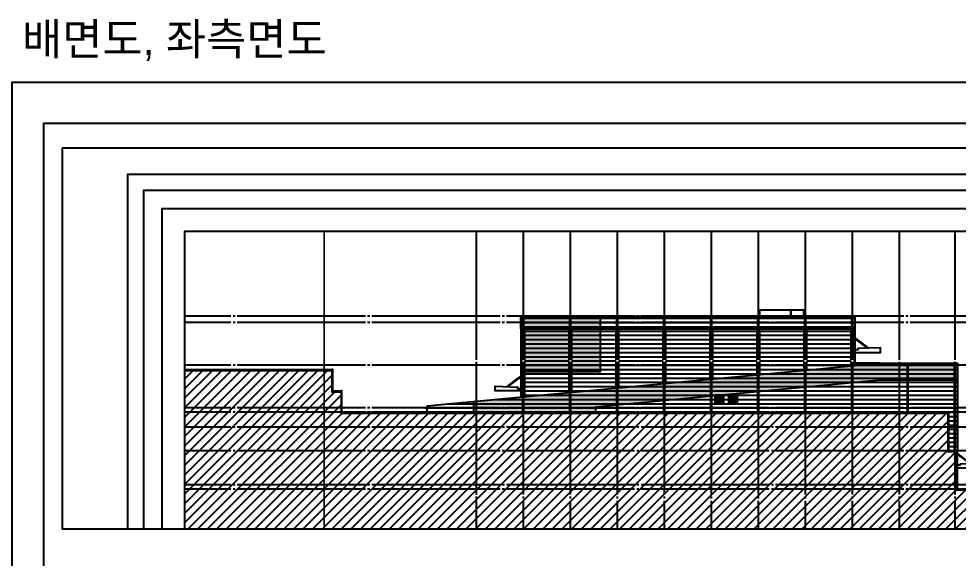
# Model space of a CAD drawing. Extents: x 152195838 to 161849066, y 365159662 to 370318102.
# Drawn here: x 160506655 to 160726527, y 365285900 to 365412138 of the extents above; entities that cross this region are included whole.
import ezdxf

# ---------------------------------------------------------------- set-up
doc = ezdxf.new("R2010")
doc.units = 0
doc.header["$MEASUREMENT"] = 0
for name, pattern in [('CEN', [63, 60, -1, 1, -1]), ('DIVIDEX2', [2.5, 1, -0.5, 0, -0.5, 0, -0.5]), ('HIDDEN', [2, 1, -1]), ('계획(도시계획도로+가감속차로+부지조성)$0$y-Landschaft$0$y-Landschaft_für_Zuschnitt$0$20120914_Verkehrsflächen_Grün$0$20120628_xref - Gammel$1$3_H-GL_F1_U3 - Default$0${ Cable   Tele }', [0])]:
    doc.linetypes.add(name, pattern=pattern)
doc.layers.get('0').update_dxf_attribs({"linetype": 'CONTINUOUS'})
for name, color, linetype in [('4A.TEC CEN', 1, 'CEN'), ('4A.TEC LAND', 53, 'CONTINUOUS'), ('4A.TEC 벽체 1', 2, 'CONTINUOUS'), ('4A.TEC 벽체 3', 4, 'CONTINUOUS'), ('6', 6, 'CONTINUOUS'), ('_LIBR', 4, 'CONTINUOUS'), ('HAT', 5, 'CONTINUOUS'), ('main-sec$0$7', 3, 'CONTINUOUS'), ('main-sec$0$㈜SE&C 해치 1', 250, 'CONTINUOUS'), ('WIN', 4, 'CONTINUOUS'), ('㈜SE&C ELE 4', 9, 'CONTINUOUS'), ('㈜SE&C SITE', 1, 'DIVIDEX2'), ('㈜SE&C 벽체 1', 2, 'CONTINUOUS'), ('㈜SE&C 심볼', 7, 'CONTINUOUS')]:
    doc.layers.add(name, color=color, linetype=linetype)
doc.layers.add('DEFPOINT', color=135, linetype='CONTINUOUS', plot=False)
doc.styles.add('KSHP', font='')
doc.styles.get('KSHP').set_extended_font_data('Gulim')

# ---------------------------------------------------------------- blocks, each defined once
blk = doc.blocks.new('zw$44AB')
at = {"layer": 'DEFPOINT'}
for points in [[(194981, 0), (0, 0), (0, -66825), (194981, -66825)], [(11458, -66825), (194981, -66825), (194981, -4637), (11458, -4637)], [(14258, -66825), (194981, -66825), (194981, -7437), (14258, -7437)], [(17458, -66825), (194981, -66825), (194981, -10637), (17458, -10637)], [(21458, -66825), (194981, -66825), (194981, -14637), (21458, -14637)]]:
    blk.add_lwpolyline(points, close=True, dxfattribs=at)
blk = doc.blocks.new('a7w')
at = {"layer": 'main-sec$0$7', "color": 8}
for p, q in [((1456987, -11011683), (1456903, -11011795)), ((1456975, -11011849), (1456903, -11011795)), ((1456943, -11011775), (1456982, -11011804)), ((1456977, -11011771), (1456948, -11011809)), ((1456979, -11011727), (1457018, -11011756)), ((1459635, -11013844), (1456982, -11011854)), ((1457013, -11011723), (1456984, -11011761)), ((1457059, -11011737), (1456987, -11011683)), ((1459857, -11013836), (1457066, -11011742))]:
    blk.add_line(p, q, dxfattribs=at)
for points in [[(1456589, -11011529), (1456799, -11011529), (1457049, -11011717), (1457043, -11011725)], [(1456959, -11011837), (1456953, -11011844), (1456589, -11011844)], [(1456589, -11014809), (1462589, -11014809), (1462589, -11013709), (1462539, -11013709), (1462539, -11013734), (1457289, -11013933), (1457289, -11013983), (1457330, -11013981)], [(1457330, -11013981), (1457330, -11014225), (1456589, -11014225)]]:
    blk.add_lwpolyline(points, dxfattribs=at)
blk.add_lwpolyline([(1456969, -11011857), (1456976, -11011862), (1457072, -11011734), (1457065, -11011729)], close=True, dxfattribs=at)
for centre in [(1456963, -11011790), (1456999, -11011742)]:
    blk.add_circle(centre, 12, dxfattribs=at)
blk = doc.blocks.new('dwg305F')
at = {"layer": '㈜SE&C ELE 4', "color": 252, "linetype": '계획(도시계획도로+가감속차로+부지조성)$0$y-Landschaft$0$y-Landschaft_für_Zuschnitt$0$20120914_Verkehrsflächen_Grün$0$20120628_xref - Gammel$1$3_H-GL_F1_U3 - Default$0${ Cable   Tele }', "ltscale": 5}
for p, q in [((12000, 22000, -55000), (90200, 22000, -55000)), ((12500, 19500, -55000), (12500, 22500, -55000)), ((12700, 19500, -55000), (12700, 22500, -55000)), ((23500, 19500, -55000), (23500, 22500, -55000)), ((23700, 19500, -55000), (23700, 22500, -55000)), ((34500, 19500, -55000), (34500, 22500, -55000)), ((34700, 19500, -55000), (34700, 22500, -55000)), ((45500, 19500, -55000), (45500, 22500, -55000)), ((45700, 19500, -55000), (45700, 22500, -55000)), ((56500, 19500, -55000), (56500, 22500, -55000)), ((56700, 19500, -55000), (56700, 22500, -55000)), ((67500, 19500, -55000), (67500, 22500, -55000)), ((67700, 19500, -55000), (67700, 22500, -55000)), ((78500, 19500, -55000), (78500, 22500, -55000)), ((78700, 19500, -55000), (78700, 22500, -55000)), ((89500, 19500, -55000), (89500, 22500, -55000)), ((89700, 19500, -55000), (89700, 22500, -55000)), ((12000, 21000, -55000), (90200, 21000, -55000)), ((12000, 20000, -55000), (90200, 20000, -55000)), ((12000, 19000, -55000), (12200, 19000, -55000)), ((12000, 18000, -55000), (12200, 18000, -55000)), ((13000, 19000, -55000), (23200, 19000, -55000)), ((13000, 18000, -55000), (23200, 18000, -55000)), ((24000, 19000, -55000), (34200, 19000, -55000)), ((24000, 18000, -55000), (34200, 18000, -55000)), ((35000, 19000, -55000), (45200, 19000, -55000)), ((35000, 18000, -55000), (45200, 18000, -55000)), ((46000, 19000, -55000), (56200, 19000, -55000)), ((46000, 18000, -55000), (56200, 18000, -55000)), ((57000, 19000, -55000), (67200, 19000, -55000)), ((57000, 18000, -55000), (67200, 18000, -55000)), ((68000, 19000, -55000), (78200, 19000, -55000)), ((68000, 18000, -55000), (78200, 18000, -55000)), ((79000, 19000, -55000), (89200, 19000, -55000)), ((79000, 18000, -55000), (89200, 18000, -55000)), ((90000, 19000, -55000), (90200, 19000, -55000)), ((90000, 18000, -55000), (90200, 18000, -55000)), ((12000, 17000, -55000), (12200, 17000, -55000)), ((12000, 16000, -55000), (12200, 16000, -55000)), ((13000, 17000, -55000), (23200, 17000, -55000)), ((13000, 16000, -55000), (23200, 16000, -55000)), ((24000, 17000, -55000), (34200, 17000, -55000)), ((24000, 16000, -55000), (34200, 16000, -55000)), ((35000, 17000, -55000), (45200, 17000, -55000)), ((35000, 16000, -55000), (45200, 16000, -55000)), ((46000, 17000, -55000), (56200, 17000, -55000)), ((46000, 16000, -55000), (56200, 16000, -55000)), ((57000, 17000, -55000), (67200, 17000, -55000)), ((57000, 16000, -55000), (67200, 16000, -55000)), ((68000, 17000, -55000), (78200, 17000, -55000)), ((68000, 16000, -55000), (78200, 16000, -55000)), ((79000, 17000, -55000), (89200, 17000, -55000)), ((79000, 16000, -55000), (89200, 16000, -55000)), ((90000, 17000, -55000), (90200, 17000, -55000)), ((90000, 16000, -55000), (90200, 16000, -55000)), ((12000, 15000, -55000), (12200, 15000, -55000)), ((12000, 14000, -55000), (12200, 14000, -55000)), ((13000, 15000, -55000), (23200, 15000, -55000)), ((13000, 14000, -55000), (23200, 14000, -55000)), ((24000, 15000, -55000), (34200, 15000, -55000)), ((24000, 14000, -55000), (34200, 14000, -55000)), ((35000, 15000, -55000), (45200, 15000, -55000)), ((35000, 14000, -55000), (45200, 14000, -55000)), ((46000, 15000, -55000), (56200, 15000, -55000)), ((46000, 14000, -55000), (56200, 14000, -55000)), ((57000, 15000, -55000), (67200, 15000, -55000)), ((57000, 14000, -55000), (67200, 14000, -55000)), ((68000, 15000, -55000), (78200, 15000, -55000)), ((68000, 14000, -55000), (78200, 14000, -55000)), ((79000, 15000, -55000), (89200, 15000, -55000)), ((79000, 14000, -55000), (89200, 14000, -55000)), ((90000, 15000, -55000), (90200, 15000, -55000)), ((90000, 14000, -55000), (90200, 14000, -55000)), ((12000, 13000, -55000), (12200, 13000, -55000)), ((12000, 12000, -55000), (12200, 12000, -55000)), ((12000, 11000, -55000), (12200, 11000, -55000)), ((13000, 13000, -55000), (23200, 13000, -55000)), ((13000, 12000, -55000), (23200, 12000, -55000)), ((13000, 11000, -55000), (23200, 11000, -55000)), ((24000, 13000, -55000), (34200, 13000, -55000)), ((24000, 12000, -55000), (34200, 12000, -55000)), ((24000, 11000, -55000), (34200, 11000, -55000)), ((35000, 13000, -55000), (45200, 13000, -55000)), ((35000, 12000, -55000), (45200, 12000, -55000)), ((35000, 11000, -55000), (45200, 11000, -55000)), ((46000, 13000, -55000), (56200, 13000, -55000)), ((46000, 12000, -55000), (56200, 12000, -55000)), ((46000, 11000, -55000), (56200, 11000, -55000)), ((57000, 13000, -55000), (67200, 13000, -55000)), ((57000, 12000, -55000), (67200, 12000, -55000)), ((57000, 11000, -55000), (67200, 11000, -55000)), ((68000, 13000, -55000), (78200, 13000, -55000)), ((68000, 12000, -55000), (78200, 12000, -55000)), ((68000, 11000, -55000), (78200, 11000, -55000)), ((79000, 13000, -55000), (89200, 13000, -55000)), ((79000, 12000, -55000), (89200, 12000, -55000)), ((79000, 11000, -55000), (89200, 11000, -55000)), ((90000, 13000, -55000), (90200, 13000, -55000)), ((90000, 12000, -55000), (90200, 12000, -55000)), ((90000, 11000, -55000), (114200, 11000, -55000)), ((102500, 0, -55000), (102500, 11500, -55000)), ((102700, 0, -55000), (102700, 11500, -55000)), ((113500, -9000, -55000), (113500, 11500, -55000)), ((113700, -9000, -55000), (113700, 11500, -55000)), ((12000, 10000, -55000), (12200, 10000, -55000)), ((12000, 9000, -55000), (12200, 9000, -55000)), ((13000, 10000, -55000), (23200, 10000, -55000)), ((13000, 9000, -55000), (23200, 9000, -55000)), ((24000, 10000, -55000), (34200, 10000, -55000)), ((24000, 9000, -55000), (34200, 9000, -55000)), ((35000, 10000, -55000), (45200, 10000, -55000)), ((35000, 9000, -55000), (45200, 9000, -55000)), ((46000, 10000, -55000), (56200, 10000, -55000)), ((46000, 9000, -55000), (56200, 9000, -55000)), ((57000, 10000, -55000), (67200, 10000, -55000)), ((57000, 9000, -55000), (67200, 9000, -55000)), ((67500, 0, -55000), (67500, 8809, -55000)), ((67700, 0, -55000), (67700, 8827, -55000)), ((68000, 10000, -55000), (78200, 10000, -55000)), ((68000, 9000, -55000), (114200, 9000, -55000)), ((78500, 0, -55000), (78500, 9846, -55000)), ((78700, 0, -55000), (78700, 9865, -55000)), ((79000, 10000, -55000), (114200, 10000, -55000)), ((89500, 0, -55000), (89500, 10884, -55000)), ((89700, 0, -55000), (89700, 10903, -55000)), ((12000, 8000, -55000), (12200, 8000, -55000)), ((12000, 7000, -55000), (12200, 7000, -55000)), ((13000, 8000, -55000), (23200, 8000, -55000)), ((13000, 7000, -55000), (23200, 7000, -55000)), ((24000, 8000, -55000), (34200, 8000, -55000)), ((24000, 7000, -55000), (34200, 7000, -55000)), ((35000, 8000, -55000), (45200, 8000, -55000)), ((35000, 7000, -55000), (45200, 7000, -55000)), ((45500, 0, -55000), (45500, 6733, -55000)), ((45700, 0, -55000), (45700, 6752, -55000)), ((46000, 8000, -55000), (56200, 8000, -55000)), ((46000, 7000, -55000), (114200, 7000, -55000)), ((56500, 0, -55000), (56500, 7771, -55000)), ((56700, 0, -55000), (56700, 7790, -55000)), ((57000, 8000, -55000), (114200, 8000, -55000)), ((12000, 6000, -55000), (12200, 6000, -55000)), ((12000, 5000, -55000), (12200, 5000, -55000)), ((13000, 6000, -55000), (23200, 6000, -55000)), ((13000, 5000, -55000), (23200, 5000, -55000)), ((24000, 6000, -55000), (34200, 6000, -55000)), ((24000, 5000, -55000), (114200, 5000, -55000)), ((34500, 0, -55000), (34500, 5695, -55000)), ((34700, 0, -55000), (34700, 5714, -55000)), ((35000, 6000, -55000), (114200, 6000, -55000)), ((5929, 3000, -55000), (114200, 3000, -55000)), ((12000, 4000, -55000), (12200, 4000, -55000)), ((12500, 0, -55000), (12500, 3000, -55000)), ((12700, 0, -55000), (12700, 3000, -55000)), ((13000, 4000, -55000), (114200, 4000, -55000)), ((23500, 0, -55000), (23500, 4233, -55000)), ((23700, 0, -55000), (23700, 4252, -55000)), ((-10400, 1000, -55000), (114200, 1000, -55000)), ((-10400, 0, -55000), (114200, 0, -55000)), ((-5171, 2000, -55000), (114200, 2000, -55000)), ((112200, -1000, -55000), (114200, -1000, -55000)), ((112200, -2000, -55000), (114200, -2000, -55000)), ((112200, -3000, -55000), (114200, -3000, -55000)), ((112200, -4000, -55000), (114200, -4000, -55000)), ((112200, -5000, -55000), (114200, -5000, -55000)), ((112200, -6000, -55000), (114200, -6000, -55000)), ((112200, -7000, -55000), (114200, -7000, -55000)), ((112200, -8000, -55000), (114200, -8000, -55000))]:
    blk.add_line(p, q, dxfattribs=at)
blk = doc.blocks.new('cA0AF')
at = {"layer": '_LIBR', "color": 4, "linetype": 'Continuous'}
blk.add_lwpolyline([(0, 0), (2000, 0), (2000, 2000), (0, 2000)], close=True, dxfattribs=at)
at = {"layer": 'WIN', "color": 252}
for p, q in [((50, 1950), (1950, 1950)), ((50, 1900), (1950, 1900)), ((50, 1850), (1950, 1850)), ((50, 1800), (1950, 1800)), ((50, 1750), (1950, 1750)), ((50, 1700), (1950, 1700)), ((50, 1650), (1950, 1650)), ((50, 1600), (1950, 1600)), ((50, 1550), (1950, 1550)), ((50, 1500), (1950, 1500)), ((50, 1450), (1950, 1450)), ((50, 1400), (1950, 1400)), ((50, 1350), (1950, 1350)), ((50, 1300), (1950, 1300)), ((50, 1250), (1950, 1250)), ((50, 1200), (1950, 1200)), ((50, 1150), (1950, 1150)), ((50, 1100), (1950, 1100)), ((50, 1050), (1950, 1050)), ((50, 1000), (1950, 1000)), ((50, 950), (1950, 950)), ((50, 900), (1950, 900)), ((50, 850), (1950, 850)), ((50, 800), (1950, 800)), ((50, 750), (1950, 750)), ((50, 700), (1950, 700)), ((50, 650), (1950, 650)), ((50, 600), (1950, 600)), ((50, 550), (1950, 550)), ((50, 500), (1950, 500)), ((50, 450), (1950, 450)), ((50, 400), (1950, 400)), ((50, 350), (1950, 350)), ((50, 300), (1950, 300)), ((50, 250), (1950, 250)), ((50, 200), (1950, 200)), ((50, 150), (1950, 150)), ((50, 100), (1950, 100)), ((50, 50), (1950, 50))]:
    blk.add_line(p, q, dxfattribs=at)
blk.add_lwpolyline([(50, 1950), (1950, 1950), (1950, 50), (50, 50)], close=True, dxfattribs=at)
blk = doc.blocks.new('sd9q7wer')
at = {"layer": 'HAT', "ltscale": 100}
h = blk.add_hatch(color=253, dxfattribs=at)
h.dxf.hatch_style = 1
h.paths.add_polyline_path([(160624126, 365329563), (160642826, 365329563), (160642826, 365342563), (160624126, 365342563)])
h = blk.add_hatch(color=251, dxfattribs=at)
h.dxf.hatch_style = 1
h.paths.add_polyline_path([(160613126, 365322598), (160708156, 365331563), (160726328, 365331563), (160726328, 365327563), (160708274, 365327557), (160667126, 365323675), (160665126, 365323486), (160641626, 365321269), (160641626, 365320063), (160613126, 365320063)])
blk.add_lwpolyline([(160624126, 365329563), (160642826, 365329563), (160642826, 365342563), (160624126, 365342563)], close=True)
at = {"flags": 128}
for points in [[(160613126, 365322598), (160708156, 365331563), (160726328, 365331563), (160726328, 365327563), (160708274, 365327557), (160667126, 365323675)], [(160708274, 365327557), (160641626, 365321269), (160641626, 365320063), (160613126, 365320063), (160613126, 365322598)]]:
    blk.add_lwpolyline(points, dxfattribs=at)

msp = doc.modelspace()

# ---------------------------------------------------------------- hatches: boundary and pattern name
at = {"layer": 'main-sec$0$㈜SE&C 해치 1'}
h = msp.add_hatch(dxfattribs=at)
h.set_pattern_fill('ANSI31', color=251, scale=500, angle=270, style=0)
h.set_pattern_definition([(225, (152964782.4, 375438275.5), (-1122.53202, 1122.53202), [])])
h.paths.add_polyline_path([(160545434, 365292762), (160545434, 365329863), (160579926, 365329863), (160579926, 365324863), (160580126, 365324863), (160582094, 365324863), (160582094, 365320063), (160602981, 365320063), (160603749, 365320063), (160606620, 365320063), (160608617, 365320063), (160609472, 365320063), (160724126, 365320063), (160724126, 365310863), (160724326, 365310863), (160726126, 365310863), (160726126, 365308538), (160726126, 365308463), (160726126, 365308343), (160726126, 365308028), (160726126, 365305647), (160726126, 365305063), (160726126, 365300063), (160726126, 365301963), (160760785, 365301963), (160760785, 365300063), (160760785, 365303863), (160776799, 365303863), (160776799, 365292762), (160545434, 365292762)])
at = {"layer": '㈜SE&C 벽체 1'}
h = msp.add_hatch(dxfattribs=at)
h.set_pattern_fill('ANSI31', color=256, scale=2000, angle=180, style=0)
h.set_pattern_definition([(135, (160825562.06, 365292761.87), (176.7767, 176.7767), [])])
h.paths.add_polyline_path([(160582094, 365324963), (160582094, 365325063), (160580126, 365325063)])

# ---------------------------------------------------------------- linework, layer by layer
for points in [[(160680126, 365344063), (160687366, 365344063), (160687366, 365342563), (160680126, 365342563)], [(160687366, 365344063), (160690326, 365344063), (160690326, 365342563), (160687366, 365342563)]]:
    msp.add_lwpolyline(points, close=True)
at = {"layer": '4A.TEC CEN', "color": 8, "ltscale": 500}
for p, q in [((160776799, 365342563), (160545434, 365342563)), ((160776799, 365341063), (160545434, 365341063)), ((160776799, 365331063), (160545434, 365331063)), ((160776799, 365321063), (160545434, 365321063)), ((160776799, 365320063), (160545434, 365320063)), ((160776799, 365316563), (160545434, 365316563)), ((160776799, 365311063), (160545434, 365311063)), ((160776799, 365303063), (160545434, 365303063)), ((160776799, 365302063), (160545434, 365302063))]:
    msp.add_line(p, q, dxfattribs=at)
at = {"layer": '4A.TEC CEN', "color": 8, "ltscale": 500, "flags": 128}
for points in [[(160613726, 365362346), (160613726, 365292762)], [(160624726, 365362346), (160624726, 365292762)], [(160635726, 365362346), (160635726, 365292762)], [(160646726, 365362346), (160646726, 365292762)], [(160657726, 365362346), (160657726, 365292762)], [(160668726, 365362346), (160668726, 365292762)], [(160679726, 365362346), (160679726, 365292762)], [(160690726, 365362346), (160690726, 365292762)], [(160701726, 365362346), (160701726, 365292762)], [(160712726, 365362346), (160712726, 365292762)], [(160725726, 365362346), (160725726, 365292762)]]:
    msp.add_lwpolyline(points, dxfattribs=at)
at = {"layer": '4A.TEC LAND', "linetype": 'Continuous'}
for points in [[(160545434, 365330063), (160579926, 365330063)], [(160545434, 365329963), (160579926, 365329963)], [(160545434, 365329863), (160579926, 365329863)], [(160582294, 365320063), (160724126, 365320063)], [(160582294, 365319963), (160724126, 365319963)], [(160582294, 365319863), (160724126, 365319863)], [(160726326, 365302063), (160760585, 365302063)], [(160726326, 365301963), (160760585, 365301963)], [(160726326, 365301863), (160760585, 365301863)]]:
    msp.add_lwpolyline(points, dxfattribs=at)
at = {"layer": '4A.TEC LAND', "linetype": 'Continuous', "elevation": 208125}
for points in [[(160580126, 365325063), (160582094, 365325063)], [(160580126, 365324963), (160582094, 365324963)], [(160580126, 365324863), (160582094, 365324863)], [(160724326, 365311063), (160726126, 365311063)], [(160724326, 365310963), (160726126, 365310963)], [(160724326, 365310863), (160726126, 365310863)]]:
    msp.add_lwpolyline(points, dxfattribs=at)
at = {"layer": '4A.TEC 벽체 1'}
for points in [[(160580126, 365324863), (160580126, 365330063), (160579926, 365330063), (160579926, 365324863)], [(160582294, 365319863), (160582294, 365325063), (160582094, 365325063), (160582094, 365319863)], [(160726326, 365301863), (160726326, 365311063), (160726126, 365311063), (160726126, 365301863)]]:
    msp.add_lwpolyline(points, close=True, dxfattribs=at)
at = {"layer": '4A.TEC 벽체 1', "elevation": 208125}
msp.add_lwpolyline([(160724326, 365310863), (160724326, 365320063), (160724126, 365320063), (160724126, 365310863)], close=True, dxfattribs=at)
at = {"layer": '4A.TEC 벽체 3', "linetype": 'Continuous'}
for p, q in [((160624126, 365339563), (160702326, 365339563)), ((160602226, 365321570), (160708156, 365331563)), ((160602226, 365320063), (160602226, 365321570))]:
    msp.add_line(p, q, dxfattribs=at)
at = {"layer": '4A.TEC 벽체 3'}
msp.add_line((160726326, 365301863), (160726326, 365331563), dxfattribs=at)
at = {"layer": '4A.TEC 벽체 3', "linetype": 'Continuous', "flags": 128}
for points in [[(160624126, 365339563), (160624126, 365342563), (160702326, 365342563), (160702326, 365339563)], [(160708156, 365331563), (160726326, 365331563), (160726326, 365311063)]]:
    msp.add_lwpolyline(points, dxfattribs=at)
at = {"layer": '6'}
msp.add_line((160624126, 365339563), (160624126, 365323636), dxfattribs=at)
at = {"layer": '6', "lineweight": 0, "ltscale": 15}
for p, q in [((160624326, 365339563), (160624326, 365323655)), ((160625126, 365339563), (160625126, 365323730)), ((160635326, 365339563), (160635326, 365324693)), ((160636126, 365339563), (160636126, 365324768)), ((160646326, 365339563), (160646326, 365325730)), ((160647126, 365339563), (160647126, 365325806)), ((160657326, 365339563), (160657326, 365326768)), ((160658126, 365339563), (160658126, 365326844)), ((160668326, 365339563), (160668326, 365327806)), ((160669126, 365339563), (160669126, 365327881)), ((160679326, 365339563), (160679326, 365328844)), ((160680126, 365339563), (160680126, 365328919)), ((160690326, 365339563), (160690326, 365329881)), ((160691126, 365339563), (160691126, 365329957)), ((160701326, 365339563), (160701326, 365330919)), ((160702126, 365339563), (160702126, 365330995))]:
    msp.add_line(p, q, dxfattribs=at)
at = {"layer": '6', "flags": 128}
for points in [[(160702326, 365339563), (160702326, 365331563)], [(160708156, 365331563), (160702326, 365331563)]]:
    msp.add_lwpolyline(points, dxfattribs=at)
at = {"layer": 'DEFPOINT', "color": 5}
msp.add_lwpolyline([(160505066, 365159662), (160841066, 365159662), (160841066, 365397262), (160505066, 365397262)], close=True, dxfattribs=at)
at = {"layer": 'DEFPOINT'}
msp.add_lwpolyline([(160802066, 365387662), (160512466, 365387662), (160512466, 365169662), (160802066, 365169662)], close=True, dxfattribs=at)
msp.add_lwpolyline([(160545434, 365292762), (160776799, 365292762)], dxfattribs=at)
at = {"layer": '㈜SE&C SITE', "color": 10, "linetype": 'HIDDEN', "ltscale": 800, "const_width": 400}
msp.add_lwpolyline([(160578126, 365292762), (160578126, 365362346)], dxfattribs=at)

# ---------------------------------------------------------------- block references
for name, p in [('sd9q7wer', (0, 0)), ('dwg305F', (160612126, 365320063, 55000))]:
    msp.add_blockref(name, p)
at = {"linetype": 'Continuous'}
for p in [(160669626, 365322063), (160672826, 365322063)]:
    msp.add_blockref('cA0AF', p, dxfattribs=at)
at = {"layer": 'DEFPOINT', "xscale": 1.333333333333333, "yscale": 1.333333333333333, "zscale": 1.333333333333333}
msp.add_blockref('zw$44AB', (160516824, 365381862), dxfattribs=at)
at = {"layer": '㈜SE&C 심볼'}
for p in [(159245737, 376348873), (159269671, 376321873, -761958)]:
    msp.add_blockref('a7w', p, dxfattribs=at)
at = {"layer": '㈜SE&C 심볼', "xscale": -1}
msp.add_blockref('a7w', (162080715, 376339873), dxfattribs=at)

# ---------------------------------------------------------------- texts
at = {"layer": 'DEFPOINT', "color": 5, "style": 'KSHP'}
msp.add_text('배면도, 좌측면도', height=7500, dxfattribs=at).set_placement((160507406, 365403658))

doc.saveas('drawing.dxf')
